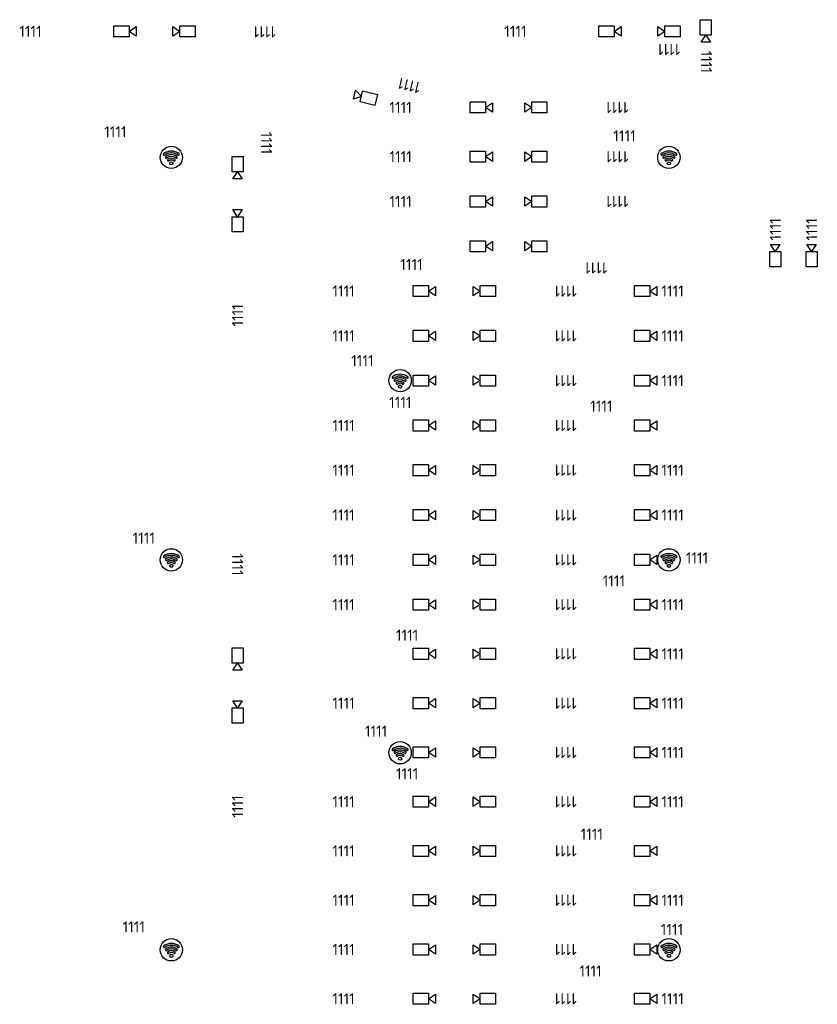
# Model space of a CAD drawing. Header units: millimetres. Extents: x -620 to 492225, y -805 to 106936.
# Drawn here: x 418008 to 453740, y 55738 to 99840 of the extents above; entities that cross this region are included whole.
import ezdxf
from ezdxf.enums import TextEntityAlignment as Align

# ---------------------------------------------------------------- set-up
doc = ezdxf.new("R2010")
doc.units = ezdxf.units.MM
doc.set_wipeout_variables(frame=1)
for name, color, linetype in [('_WB_ATTR', 7, 'Continuous'), ('_WB_CAM_dome_2.8', 82, 'Continuous'), ('_WB_CAM_dome_4.0', 5, 'Continuous'), ('_WB_HIDDEN_ATTR', 7, 'Continuous'), ('_WB_WIFI_505', 5, 'Continuous')]:
    doc.layers.add(name, color=color, linetype=linetype)
doc.styles.add('WB_ISOCPEUR', font='isocpeur.ttf')

# ---------------------------------------------------------------- blocks, each defined once
blk = doc.blocks.new('camera')
at = {"layer": '_WB_ATTR', "style": 'WB_ISOCPEUR', "flags": 8}
blk.add_attdef('NAME', text='', height=250, dxfattribs=at).set_placement((619, 11), align=Align.MIDDLE_LEFT)
at = {"layer": '_WB_HIDDEN_ATTR', "style": 'WB_ISOCPEUR', "flags": 1}
for tag, p in [('MAC', (0, -671)), ('SERIAL_NUMBER', (0, -1002)), ('ICON', (0, -1333))]:
    blk.add_attdef(tag, text='', height=250, dxfattribs=at).set_placement(p, align=Align.MIDDLE_LEFT)
at = {"color": 255}
blk.add_wipeout([(0, 125), (343, 125), (343, 0), (500, 105), (500, -105), (343, 0), (343, -125), (0, -125)], dxfattribs=at)
blk.add_lwpolyline([(0, 125), (343, 125), (343, -125), (0, -125)], close=True)
blk.add_lwpolyline([(343, 0), (500, 105), (500, -105), (343, 0)])
at = {"layer": '_WB_HIDDEN_ATTR', "style": 'WB_ISOCPEUR', "flags": 1}
blk.add_attdef('IP', text='', height=250, dxfattribs=at).set_placement((0, -340), align=Align.MIDDLE_LEFT)
blk = doc.blocks.new('AP')
at = {"layer": '_WB_ATTR', "style": 'WB_ISOCPEUR', "flags": 8}
blk.add_attdef('NAME', text='', height=250, dxfattribs=at).set_placement((369, 11), align=Align.MIDDLE_LEFT)
at = {"layer": '_WB_HIDDEN_ATTR', "style": 'WB_ISOCPEUR', "flags": 1}
for tag, p in [('MAC', (-250, -753)), ('SERIAL_NUMBER', (-250, -1084)), ('ICON', (-250, -1416))]:
    blk.add_attdef(tag, text='', height=250, dxfattribs=at).set_placement(p, align=Align.MIDDLE_LEFT)
at = {"color": 255}
blk.add_wipeout([(0, 250), (-13, 250), (-22, 249), (-33, 248), (-48, 245), (-57, 243), (-71, 240), (-81, 237), (-94, 232), (-107, 226), (-121, 219), (-135, 210), (-148, 201), (-164, 188), (-172, 181), (-182, 171), (-191, 161), (-198, 152), (-205, 143), (-211, 134), (-218, 122), (-224, 111), (-230, 99), (-234, 88), (-238, 77), (-241, 65), (-244, 54), (-246, 44), (-248, 34), (-249, 18), (-250, 6), (-250, -10), (-249, -25), (-247, -41), (-244, -56), (-239, -73), (-236, -82), (-233, -92), (-226, -107), (-221, -117), (-214, -129), (-206, -142), (-197, -154), (-191, -161), (-186, -168), (-178, -176), (-172, -182), (-165, -188), (-157, -195), (-150, -200), (-143, -205), (-133, -212), (-125, -216), (-114, -223), (-104, -227), (-94, -232), (-84, -235), (-74, -239), (-63, -242), (-54, -244), (-41, -247), (-28, -248), (-14, -250), (0, -250), (16, -249), (34, -248), (51, -245), (62, -242), (78, -237), (91, -233), (108, -226), (120, -219), (130, -213), (140, -207), (151, -199), (161, -191), (173, -181), (173, -181), (187, -166), (198, -153), (198, -153), (207, -141), (211, -134), (217, -124), (223, -114), (223, -114), (228, -103), (232, -92), (238, -78), (241, -66), (244, -57), (246, -43), (248, -34), (249, -23), (250, -8), (250, 6), (249, 17), (248, 30), (247, 38), (247, 38), (246, 45), (244, 55), (242, 64), (239, 74), (236, 83), (232, 92), (226, 106), (220, 118), (212, 133), (204, 144), (199, 151), (191, 161), (186, 167), (176, 178), (165, 188), (154, 197), (146, 203), (138, 208), (127, 216), (110, 225), (96, 231), (87, 234), (81, 237), (66, 241), (59, 243), (48, 245), (38, 247), (32, 248), (21, 249), (12, 250)], dxfattribs=at)
h = blk.add_hatch(color=256)
h.dxf.hatch_style = 1
h.paths.add_polyline_path([(-171, 87, 1), (-147, 53, -0.313169), (147, 53, 1), (171, 87, 0.313169)])
h.paths.add_polyline_path([(101, -13, 1), (125, 22, 0.313169), (-125, 22, 1), (-101, -13, -0.313169)])
h.paths.add_polyline_path([(79, -44, 0.313169), (-79, -44, 1), (-55, -79, -0.313169), (55, -79, 1)])
h.paths.add_polyline_path([(36, -134, 1), (-36, -134, 1)])
for centre, radius in [((0, 0), 250), ((0, -134), 36)]:
    blk.add_circle(centre, radius)
for centre, radius, start, end in [((-159, 70), 21, 124.7778, 304.7778), ((0, -158), 299, 55.2222, 124.7778), ((0, -158), 257, 55.2222, 124.7778), ((-113, 4), 21, 124.7778, 304.7778), ((0, -158), 219, 55.2222, 124.7778), ((0, -158), 177, 55.2222, 124.7778), ((0, -158), 177, 55.2222, 124.7778), ((113, 4), 21, 235.2222, 55.2222), ((159, 70), 21, 235.2222, 55.2222), ((-67, -61), 21, 124.7778, 304.7778), ((0, -158), 139, 55.2222, 124.7778), ((0, -158), 97, 55.2222, 124.7778), ((67, -61), 21, 235.2222, 55.2222)]:
    blk.add_arc(centre, radius, start, end)
at = {"layer": '_WB_HIDDEN_ATTR', "style": 'WB_ISOCPEUR', "flags": 1}
blk.add_attdef('IP', text='', height=250, dxfattribs=at).set_placement((-250, -422), align=Align.MIDDLE_LEFT)

msp = doc.modelspace()

# ---------------------------------------------------------------- block references
at = {"layer": '_WB_CAM_dome_2.8', "color": 5}
ref = msp.add_blockref('camera', (448737, 99838, 0), dxfattribs=dict(at, xscale=2, yscale=2, zscale=2, rotation=270.3657828232577))
ref.add_attrib('NAME', '1111', dxfattribs={"layer": '_WB_ATTR', "height": 500, "rotation": 270.3658, "style": 'WB_ISOCPEUR'}).set_placement((448769, 98452, 0), align=Align.MIDDLE_LEFT)
ref = msp.add_blockref('camera', (422223, 99318), dxfattribs=dict(at, xscale=2, yscale=2, zscale=2))
ref.add_attrib('NAME', '1111', dxfattribs={"layer": '_WB_ATTR', "height": 500, "rotation": 360, "style": 'WB_ISOCPEUR'}).set_placement((417990, 99318), align=Align.MIDDLE_LEFT)
ref = msp.add_blockref('camera', (425871, 99318), dxfattribs=dict(at, xscale=2, yscale=2, zscale=2, rotation=179.999999999996))
ref.add_attrib('NAME', '1111', dxfattribs={"layer": '_WB_ATTR', "height": 500, "rotation": 180, "style": 'WB_ISOCPEUR'}).set_placement((429484, 99298), align=Align.MIDDLE_LEFT)
ref = msp.add_blockref('camera', (443949, 99318), dxfattribs=dict(at, xscale=2, yscale=2, zscale=2))
ref.add_attrib('NAME', '1111', dxfattribs={"layer": '_WB_ATTR', "height": 500, "rotation": 360, "style": 'WB_ISOCPEUR'}).set_placement((439716, 99318), align=Align.MIDDLE_LEFT)
ref = msp.add_blockref('camera', (447597, 99318), dxfattribs=dict(at, xscale=2, yscale=2, zscale=2, rotation=179.999999999996))
ref.add_attrib('NAME', '1111', dxfattribs={"layer": '_WB_ATTR', "height": 500, "rotation": 180, "style": 'WB_ISOCPEUR'}).set_placement((447598, 98509), align=Align.MIDDLE_LEFT)
ref = msp.add_blockref('camera', (427770, 93705), dxfattribs=dict(at, xscale=2, yscale=2, zscale=2, rotation=270))
ref.add_attrib('NAME', '1111', dxfattribs={"layer": '_WB_ATTR', "height": 500, "rotation": 270, "style": 'WB_ISOCPEUR'}).set_placement((429065, 94818), align=Align.MIDDLE_LEFT)
ref = msp.add_blockref('camera', (427770, 90331), dxfattribs=dict(at, xscale=2, yscale=2, zscale=2, rotation=90))
ref.add_attrib('NAME', '1111', dxfattribs={"layer": '_WB_ATTR', "height": 500, "rotation": 90, "style": 'WB_ISOCPEUR'}).set_placement((427770, 86098), align=Align.MIDDLE_LEFT)
ref = msp.add_blockref('camera', (451863, 88774, 0), dxfattribs=dict(at, xscale=2, yscale=2, zscale=2, rotation=90.36578282325766))
ref.add_attrib('NAME', '1111', dxfattribs={"layer": '_WB_ATTR', "height": 500, "rotation": 90.3658, "style": 'WB_ISOCPEUR'}).set_placement((451863, 89950, 0), align=Align.MIDDLE_LEFT)
ref = msp.add_blockref('camera', (453490, 88774, 0), dxfattribs=dict(at, xscale=2, yscale=2, zscale=2, rotation=90.36578282325766))
ref.add_attrib('NAME', '1111', dxfattribs={"layer": '_WB_ATTR', "height": 500, "rotation": 90.3658, "style": 'WB_ISOCPEUR'}).set_placement((453490, 89950, 0), align=Align.MIDDLE_LEFT)
ref = msp.add_blockref('camera', (427770, 71705), dxfattribs=dict(at, xscale=2, yscale=2, zscale=2, rotation=270))
ref.add_attrib('NAME', '1111', dxfattribs={"layer": '_WB_ATTR', "height": 500, "rotation": 270, "style": 'WB_ISOCPEUR'}).set_placement((427770, 75939), align=Align.MIDDLE_LEFT)
ref = msp.add_blockref('camera', (427770, 68331), dxfattribs=dict(at, xscale=2, yscale=2, zscale=2, rotation=90))
ref.add_attrib('NAME', '1111', dxfattribs={"layer": '_WB_ATTR', "height": 500, "rotation": 90, "style": 'WB_ISOCPEUR'}).set_placement((427770, 64098), align=Align.MIDDLE_LEFT)
at = {"layer": '_WB_CAM_dome_4.0', "color": 5}
ref = msp.add_blockref('camera', (438184, 95912), dxfattribs=dict(at, xscale=2, yscale=2, zscale=2))
ref.add_attrib('NAME', '1111', dxfattribs={"layer": '_WB_ATTR', "height": 500, "style": 'WB_ISOCPEUR'}).set_placement((434571, 95912), align=Align.MIDDLE_LEFT)
ref = msp.add_blockref('camera', (441630, 95912), dxfattribs=dict(at, xscale=2, yscale=2, zscale=2, rotation=180))
ref.add_attrib('NAME', '1111', dxfattribs={"layer": '_WB_ATTR', "height": 500, "rotation": 180, "style": 'WB_ISOCPEUR'}).set_placement((445277, 95912), align=Align.MIDDLE_LEFT)
ref = msp.add_blockref('camera', (438184, 93705), dxfattribs=dict(at, xscale=2, yscale=2, zscale=2))
ref.add_attrib('NAME', '1111', dxfattribs={"layer": '_WB_ATTR', "height": 500, "style": 'WB_ISOCPEUR'}).set_placement((434571, 93705), align=Align.MIDDLE_LEFT)
ref = msp.add_blockref('camera', (441630, 93705), dxfattribs=dict(at, xscale=2, yscale=2, zscale=2, rotation=180))
ref.add_attrib('NAME', '1111', dxfattribs={"layer": '_WB_ATTR', "height": 500, "rotation": 180, "style": 'WB_ISOCPEUR'}).set_placement((445277, 93705), align=Align.MIDDLE_LEFT)
ref = msp.add_blockref('camera', (438184, 91699), dxfattribs=dict(at, xscale=2, yscale=2, zscale=2))
ref.add_attrib('NAME', '1111', dxfattribs={"layer": '_WB_ATTR', "height": 500, "style": 'WB_ISOCPEUR'}).set_placement((434571, 91699), align=Align.MIDDLE_LEFT)
ref = msp.add_blockref('camera', (441630, 91699), dxfattribs=dict(at, xscale=2, yscale=2, zscale=2, rotation=180))
ref.add_attrib('NAME', '1111', dxfattribs={"layer": '_WB_ATTR', "height": 500, "rotation": 180, "style": 'WB_ISOCPEUR'}).set_placement((445277, 91699), align=Align.MIDDLE_LEFT)
ref = msp.add_blockref('camera', (438184, 89692), dxfattribs=dict(at, xscale=2, yscale=2, zscale=2))
ref.add_attrib('NAME', '1111', dxfattribs={"layer": '_WB_ATTR', "height": 500, "style": 'WB_ISOCPEUR'}).set_placement((435060, 88875), align=Align.MIDDLE_LEFT)
ref = msp.add_blockref('camera', (441630, 89692), dxfattribs=dict(at, xscale=2, yscale=2, zscale=2, rotation=180))
ref.add_attrib('NAME', '1111', dxfattribs={"layer": '_WB_ATTR', "height": 500, "rotation": 180, "style": 'WB_ISOCPEUR'}).set_placement((444332, 88724), align=Align.MIDDLE_LEFT)
ref = msp.add_blockref('camera', (435630, 87686), dxfattribs=dict(at, xscale=2, yscale=2, zscale=2))
ref.add_attrib('NAME', '1111', dxfattribs={"layer": '_WB_ATTR', "height": 500, "style": 'WB_ISOCPEUR'}).set_placement((432017, 87686), align=Align.MIDDLE_LEFT)
ref = msp.add_blockref('camera', (439317, 87686), dxfattribs=dict(at, xscale=2, yscale=2, zscale=2, rotation=180))
ref.add_attrib('NAME', '1111', dxfattribs={"layer": '_WB_ATTR', "height": 500, "rotation": 180, "style": 'WB_ISOCPEUR'}).set_placement((442964, 87686), align=Align.MIDDLE_LEFT)
ref = msp.add_blockref('camera', (445553, 87686), dxfattribs=dict(at, xscale=2, yscale=2, zscale=2))
ref.add_attrib('NAME', '1111', dxfattribs={"layer": '_WB_ATTR', "height": 500, "style": 'WB_ISOCPEUR'}).set_placement((446756, 87686), align=Align.MIDDLE_LEFT)
ref = msp.add_blockref('camera', (435630, 85679), dxfattribs=dict(at, xscale=2, yscale=2, zscale=2))
ref.add_attrib('NAME', '1111', dxfattribs={"layer": '_WB_ATTR', "height": 500, "style": 'WB_ISOCPEUR'}).set_placement((432017, 85679), align=Align.MIDDLE_LEFT)
ref = msp.add_blockref('camera', (439317, 85679), dxfattribs=dict(at, xscale=2, yscale=2, zscale=2, rotation=180))
ref.add_attrib('NAME', '1111', dxfattribs={"layer": '_WB_ATTR', "height": 500, "rotation": 180, "style": 'WB_ISOCPEUR'}).set_placement((442964, 85679), align=Align.MIDDLE_LEFT)
ref = msp.add_blockref('camera', (445553, 85679), dxfattribs=dict(at, xscale=2, yscale=2, zscale=2))
ref.add_attrib('NAME', '1111', dxfattribs={"layer": '_WB_ATTR', "height": 500, "style": 'WB_ISOCPEUR'}).set_placement((446756, 85679), align=Align.MIDDLE_LEFT)
ref = msp.add_blockref('camera', (435630, 83673), dxfattribs=dict(at, xscale=2, yscale=2, zscale=2))
ref.add_attrib('NAME', '1111', dxfattribs={"layer": '_WB_ATTR', "height": 500, "style": 'WB_ISOCPEUR'}).set_placement((434560, 82699), align=Align.MIDDLE_LEFT)
ref = msp.add_blockref('camera', (439317, 83673), dxfattribs=dict(at, xscale=2, yscale=2, zscale=2, rotation=180))
ref.add_attrib('NAME', '1111', dxfattribs={"layer": '_WB_ATTR', "height": 500, "rotation": 180, "style": 'WB_ISOCPEUR'}).set_placement((442964, 83673), align=Align.MIDDLE_LEFT)
ref = msp.add_blockref('camera', (445553, 83673), dxfattribs=dict(at, xscale=2, yscale=2, zscale=2))
ref.add_attrib('NAME', '1111', dxfattribs={"layer": '_WB_ATTR', "height": 500, "style": 'WB_ISOCPEUR'}).set_placement((446756, 83673), align=Align.MIDDLE_LEFT)
ref = msp.add_blockref('camera', (445553, 81666), dxfattribs=dict(at, xscale=2, yscale=2, zscale=2))
ref.add_attrib('NAME', '1111', dxfattribs={"layer": '_WB_ATTR', "height": 500, "style": 'WB_ISOCPEUR'}).set_placement((443565, 82531), align=Align.MIDDLE_LEFT)
ref = msp.add_blockref('camera', (435630, 81666), dxfattribs=dict(at, xscale=2, yscale=2, zscale=2))
ref.add_attrib('NAME', '1111', dxfattribs={"layer": '_WB_ATTR', "height": 500, "style": 'WB_ISOCPEUR'}).set_placement((432017, 81666), align=Align.MIDDLE_LEFT)
ref = msp.add_blockref('camera', (439317, 81666), dxfattribs=dict(at, xscale=2, yscale=2, zscale=2, rotation=180))
ref.add_attrib('NAME', '1111', dxfattribs={"layer": '_WB_ATTR', "height": 500, "rotation": 180, "style": 'WB_ISOCPEUR'}).set_placement((442964, 81666), align=Align.MIDDLE_LEFT)
ref = msp.add_blockref('camera', (435630, 79660), dxfattribs=dict(at, xscale=2, yscale=2, zscale=2))
ref.add_attrib('NAME', '1111', dxfattribs={"layer": '_WB_ATTR', "height": 500, "style": 'WB_ISOCPEUR'}).set_placement((432017, 79660), align=Align.MIDDLE_LEFT)
ref = msp.add_blockref('camera', (439317, 79660), dxfattribs=dict(at, xscale=2, yscale=2, zscale=2, rotation=180))
ref.add_attrib('NAME', '1111', dxfattribs={"layer": '_WB_ATTR', "height": 500, "rotation": 180, "style": 'WB_ISOCPEUR'}).set_placement((442964, 79660), align=Align.MIDDLE_LEFT)
ref = msp.add_blockref('camera', (445553, 79660), dxfattribs=dict(at, xscale=2, yscale=2, zscale=2))
ref.add_attrib('NAME', '1111', dxfattribs={"layer": '_WB_ATTR', "height": 500, "style": 'WB_ISOCPEUR'}).set_placement((446756, 79660), align=Align.MIDDLE_LEFT)
ref = msp.add_blockref('camera', (435630, 77653), dxfattribs=dict(at, xscale=2, yscale=2, zscale=2))
ref.add_attrib('NAME', '1111', dxfattribs={"layer": '_WB_ATTR', "height": 500, "style": 'WB_ISOCPEUR'}).set_placement((432017, 77653), align=Align.MIDDLE_LEFT)
ref = msp.add_blockref('camera', (439317, 77653), dxfattribs=dict(at, xscale=2, yscale=2, zscale=2, rotation=180))
ref.add_attrib('NAME', '1111', dxfattribs={"layer": '_WB_ATTR', "height": 500, "rotation": 180, "style": 'WB_ISOCPEUR'}).set_placement((442964, 77653), align=Align.MIDDLE_LEFT)
ref = msp.add_blockref('camera', (445553, 77653), dxfattribs=dict(at, xscale=2, yscale=2, zscale=2))
ref.add_attrib('NAME', '1111', dxfattribs={"layer": '_WB_ATTR', "height": 500, "style": 'WB_ISOCPEUR'}).set_placement((446756, 77653), align=Align.MIDDLE_LEFT)
ref = msp.add_blockref('camera', (435630, 75647), dxfattribs=dict(at, xscale=2, yscale=2, zscale=2))
ref.add_attrib('NAME', '1111', dxfattribs={"layer": '_WB_ATTR', "height": 500, "style": 'WB_ISOCPEUR'}).set_placement((432017, 75647), align=Align.MIDDLE_LEFT)
ref = msp.add_blockref('camera', (439317, 75647), dxfattribs=dict(at, xscale=2, yscale=2, zscale=2, rotation=180))
ref.add_attrib('NAME', '1111', dxfattribs={"layer": '_WB_ATTR', "height": 500, "rotation": 180, "style": 'WB_ISOCPEUR'}).set_placement((442964, 75647), align=Align.MIDDLE_LEFT)
ref = msp.add_blockref('camera', (445553, 75647), dxfattribs=dict(at, xscale=2, yscale=2, zscale=2))
ref.add_attrib('NAME', '1111', dxfattribs={"layer": '_WB_ATTR', "height": 500, "style": 'WB_ISOCPEUR'}).set_placement((444127, 74702), align=Align.MIDDLE_LEFT)
ref = msp.add_blockref('camera', (435630, 73640), dxfattribs=dict(at, xscale=2, yscale=2, zscale=2))
ref.add_attrib('NAME', '1111', dxfattribs={"layer": '_WB_ATTR', "height": 500, "style": 'WB_ISOCPEUR'}).set_placement((432017, 73640), align=Align.MIDDLE_LEFT)
ref = msp.add_blockref('camera', (439317, 73640), dxfattribs=dict(at, xscale=2, yscale=2, zscale=2, rotation=180))
ref.add_attrib('NAME', '1111', dxfattribs={"layer": '_WB_ATTR', "height": 500, "rotation": 180, "style": 'WB_ISOCPEUR'}).set_placement((442964, 73640), align=Align.MIDDLE_LEFT)
ref = msp.add_blockref('camera', (445553, 73640), dxfattribs=dict(at, xscale=2, yscale=2, zscale=2))
ref.add_attrib('NAME', '1111', dxfattribs={"layer": '_WB_ATTR', "height": 500, "style": 'WB_ISOCPEUR'}).set_placement((446756, 73640), align=Align.MIDDLE_LEFT)
ref = msp.add_blockref('camera', (435630, 71434), dxfattribs=dict(at, xscale=2, yscale=2, zscale=2))
ref.add_attrib('NAME', '1111', dxfattribs={"layer": '_WB_ATTR', "height": 500, "style": 'WB_ISOCPEUR'}).set_placement((434863, 72270), align=Align.MIDDLE_LEFT)
ref = msp.add_blockref('camera', (439317, 71434), dxfattribs=dict(at, xscale=2, yscale=2, zscale=2, rotation=180))
ref.add_attrib('NAME', '1111', dxfattribs={"layer": '_WB_ATTR', "height": 500, "rotation": 180, "style": 'WB_ISOCPEUR'}).set_placement((442964, 71434), align=Align.MIDDLE_LEFT)
ref = msp.add_blockref('camera', (445553, 71434), dxfattribs=dict(at, xscale=2, yscale=2, zscale=2))
ref.add_attrib('NAME', '1111', dxfattribs={"layer": '_WB_ATTR', "height": 500, "style": 'WB_ISOCPEUR'}).set_placement((446756, 71434), align=Align.MIDDLE_LEFT)
ref = msp.add_blockref('camera', (435630, 69227), dxfattribs=dict(at, xscale=2, yscale=2, zscale=2))
ref.add_attrib('NAME', '1111', dxfattribs={"layer": '_WB_ATTR', "height": 500, "style": 'WB_ISOCPEUR'}).set_placement((432017, 69227), align=Align.MIDDLE_LEFT)
ref = msp.add_blockref('camera', (439317, 69227), dxfattribs=dict(at, xscale=2, yscale=2, zscale=2, rotation=180))
ref.add_attrib('NAME', '1111', dxfattribs={"layer": '_WB_ATTR', "height": 500, "rotation": 180, "style": 'WB_ISOCPEUR'}).set_placement((442964, 69227), align=Align.MIDDLE_LEFT)
ref = msp.add_blockref('camera', (445553, 69227), dxfattribs=dict(at, xscale=2, yscale=2, zscale=2))
ref.add_attrib('NAME', '1111', dxfattribs={"layer": '_WB_ATTR', "height": 500, "style": 'WB_ISOCPEUR'}).set_placement((446756, 69227), align=Align.MIDDLE_LEFT)
ref = msp.add_blockref('camera', (435630, 67021), dxfattribs=dict(at, xscale=2, yscale=2, zscale=2))
ref.add_attrib('NAME', '1111', dxfattribs={"layer": '_WB_ATTR', "height": 500, "style": 'WB_ISOCPEUR'}).set_placement((434865, 66067), align=Align.MIDDLE_LEFT)
ref = msp.add_blockref('camera', (439317, 67021), dxfattribs=dict(at, xscale=2, yscale=2, zscale=2, rotation=180))
ref.add_attrib('NAME', '1111', dxfattribs={"layer": '_WB_ATTR', "height": 500, "rotation": 180, "style": 'WB_ISOCPEUR'}).set_placement((442964, 67021), align=Align.MIDDLE_LEFT)
ref = msp.add_blockref('camera', (445553, 67021), dxfattribs=dict(at, xscale=2, yscale=2, zscale=2))
ref.add_attrib('NAME', '1111', dxfattribs={"layer": '_WB_ATTR', "height": 500, "style": 'WB_ISOCPEUR'}).set_placement((446756, 67021), align=Align.MIDDLE_LEFT)
ref = msp.add_blockref('camera', (435630, 64814), dxfattribs=dict(at, xscale=2, yscale=2, zscale=2))
ref.add_attrib('NAME', '1111', dxfattribs={"layer": '_WB_ATTR', "height": 500, "style": 'WB_ISOCPEUR'}).set_placement((432017, 64814), align=Align.MIDDLE_LEFT)
ref = msp.add_blockref('camera', (439317, 64814), dxfattribs=dict(at, xscale=2, yscale=2, zscale=2, rotation=180))
ref.add_attrib('NAME', '1111', dxfattribs={"layer": '_WB_ATTR', "height": 500, "rotation": 180, "style": 'WB_ISOCPEUR'}).set_placement((442964, 64814), align=Align.MIDDLE_LEFT)
ref = msp.add_blockref('camera', (445553, 64814), dxfattribs=dict(at, xscale=2, yscale=2, zscale=2))
ref.add_attrib('NAME', '1111', dxfattribs={"layer": '_WB_ATTR', "height": 500, "style": 'WB_ISOCPEUR'}).set_placement((446756, 64814), align=Align.MIDDLE_LEFT)
ref = msp.add_blockref('camera', (435630, 62608), dxfattribs=dict(at, xscale=2, yscale=2, zscale=2))
ref.add_attrib('NAME', '1111', dxfattribs={"layer": '_WB_ATTR', "height": 500, "style": 'WB_ISOCPEUR'}).set_placement((432017, 62608), align=Align.MIDDLE_LEFT)
ref = msp.add_blockref('camera', (439317, 62608), dxfattribs=dict(at, xscale=2, yscale=2, zscale=2, rotation=180))
ref.add_attrib('NAME', '1111', dxfattribs={"layer": '_WB_ATTR', "height": 500, "rotation": 180, "style": 'WB_ISOCPEUR'}).set_placement((442964, 62608), align=Align.MIDDLE_LEFT)
ref = msp.add_blockref('camera', (435630, 60401), dxfattribs=dict(at, xscale=2, yscale=2, zscale=2))
ref.add_attrib('NAME', '1111', dxfattribs={"layer": '_WB_ATTR', "height": 500, "style": 'WB_ISOCPEUR'}).set_placement((432017, 60401), align=Align.MIDDLE_LEFT)
ref = msp.add_blockref('camera', (439317, 60401), dxfattribs=dict(at, xscale=2, yscale=2, zscale=2, rotation=180))
ref.add_attrib('NAME', '1111', dxfattribs={"layer": '_WB_ATTR', "height": 500, "rotation": 180, "style": 'WB_ISOCPEUR'}).set_placement((442964, 60401), align=Align.MIDDLE_LEFT)
ref = msp.add_blockref('camera', (445553, 60401), dxfattribs=dict(at, xscale=2, yscale=2, zscale=2))
ref.add_attrib('NAME', '1111', dxfattribs={"layer": '_WB_ATTR', "height": 500, "style": 'WB_ISOCPEUR'}).set_placement((446756, 60401), align=Align.MIDDLE_LEFT)
ref = msp.add_blockref('camera', (435630, 58195), dxfattribs=dict(at, xscale=2, yscale=2, zscale=2))
ref.add_attrib('NAME', '1111', dxfattribs={"layer": '_WB_ATTR', "height": 500, "style": 'WB_ISOCPEUR'}).set_placement((432017, 58195), align=Align.MIDDLE_LEFT)
ref = msp.add_blockref('camera', (439317, 58195), dxfattribs=dict(at, xscale=2, yscale=2, zscale=2, rotation=180))
ref.add_attrib('NAME', '1111', dxfattribs={"layer": '_WB_ATTR', "height": 500, "rotation": 180, "style": 'WB_ISOCPEUR'}).set_placement((442964, 58195), align=Align.MIDDLE_LEFT)
ref = msp.add_blockref('camera', (435630, 55988), dxfattribs=dict(at, xscale=2, yscale=2, zscale=2))
ref.add_attrib('NAME', '1111', dxfattribs={"layer": '_WB_ATTR', "height": 500, "style": 'WB_ISOCPEUR'}).set_placement((432017, 55988), align=Align.MIDDLE_LEFT)
ref = msp.add_blockref('camera', (439317, 55988), dxfattribs=dict(at, xscale=2, yscale=2, zscale=2, rotation=180))
ref.add_attrib('NAME', '1111', dxfattribs={"layer": '_WB_ATTR', "height": 500, "rotation": 180, "style": 'WB_ISOCPEUR'}).set_placement((442964, 55988), align=Align.MIDDLE_LEFT)
ref = msp.add_blockref('camera', (445553, 55988), dxfattribs=dict(at, xscale=2, yscale=2, zscale=2))
ref.add_attrib('NAME', '1111', dxfattribs={"layer": '_WB_ATTR', "height": 500, "style": 'WB_ISOCPEUR'}).set_placement((446756, 55988), align=Align.MIDDLE_LEFT)
at = {"layer": '_WB_WIFI_505'}
ref = msp.add_blockref('AP', (424801, 93673), dxfattribs=dict(at, xscale=2, yscale=2, zscale=2))
ref.add_attrib('NAME', '1111', dxfattribs={"layer": '_WB_ATTR', "height": 500, "style": 'WB_ISOCPEUR'}).set_placement((421795, 94821), align=Align.MIDDLE_LEFT)
ref = msp.add_blockref('AP', (424801, 75646), dxfattribs=dict(at, xscale=2, yscale=2, zscale=2))
ref.add_attrib('NAME', '1111', dxfattribs={"layer": '_WB_ATTR', "height": 500, "style": 'WB_ISOCPEUR'}).set_placement((423066, 76621), align=Align.MIDDLE_LEFT)
ref = msp.add_blockref('AP', (424801, 58179), dxfattribs=dict(at, xscale=2, yscale=2, zscale=2))
ref.add_attrib('NAME', '1111', dxfattribs={"layer": '_WB_ATTR', "height": 500, "style": 'WB_ISOCPEUR'}).set_placement((422619, 59203), align=Align.MIDDLE_LEFT)

# ---------------------------------------------------------------- next in the draw order: block references
at = {"layer": '_WB_CAM_dome_2.8', "color": 5}
ref = msp.add_blockref('camera', (433980, 96243), dxfattribs=dict(at, xscale=2, yscale=2, zscale=2, rotation=166.4714148358806))
ref.add_attrib('NAME', '1111', dxfattribs={"layer": '_WB_ATTR', "height": 500, "rotation": 166.4714, "style": 'WB_ISOCPEUR'}).set_placement((435948, 96775), align=Align.MIDDLE_LEFT)
at = {"layer": '_WB_CAM_dome_4.0', "color": 5}
ref = msp.add_blockref('camera', (445553, 62608), dxfattribs=dict(at, xscale=2, yscale=2, zscale=2))
ref.add_attrib('NAME', '1111', dxfattribs={"layer": '_WB_ATTR', "height": 500, "style": 'WB_ISOCPEUR'}).set_placement((443136, 63358), align=Align.MIDDLE_LEFT)
ref = msp.add_blockref('camera', (445553, 58195), dxfattribs=dict(at, xscale=2, yscale=2, zscale=2))
ref.add_attrib('NAME', '1111', dxfattribs={"layer": '_WB_ATTR', "height": 500, "style": 'WB_ISOCPEUR'}).set_placement((443080, 57229), align=Align.MIDDLE_LEFT)
at = {"layer": '_WB_WIFI_505'}
ref = msp.add_blockref('AP', (447090, 93673), dxfattribs=dict(at, xscale=2, yscale=2, zscale=2))
ref.add_attrib('NAME', '1111', dxfattribs={"layer": '_WB_ATTR', "height": 500, "style": 'WB_ISOCPEUR'}).set_placement((444602, 94634), align=Align.MIDDLE_LEFT)
ref = msp.add_blockref('AP', (435051, 83674), dxfattribs=dict(at, xscale=2, yscale=2, zscale=2))
ref.add_attrib('NAME', '1111', dxfattribs={"layer": '_WB_ATTR', "height": 500, "style": 'WB_ISOCPEUR'}).set_placement((432861, 84566), align=Align.MIDDLE_LEFT)
ref = msp.add_blockref('AP', (447090, 75646), dxfattribs=dict(at, xscale=2, yscale=2, zscale=2))
ref.add_attrib('NAME', '1111', dxfattribs={"layer": '_WB_ATTR', "height": 500, "style": 'WB_ISOCPEUR'}).set_placement((447848, 75731), align=Align.MIDDLE_LEFT)
ref = msp.add_blockref('AP', (435051, 67006), dxfattribs=dict(at, xscale=2, yscale=2, zscale=2))
ref.add_attrib('NAME', '1111', dxfattribs={"layer": '_WB_ATTR', "height": 500, "style": 'WB_ISOCPEUR'}).set_placement((433472, 67973), align=Align.MIDDLE_LEFT)

# ---------------------------------------------------------------- next in the draw order: block references
ref = msp.add_blockref('AP', (447090, 58179), dxfattribs=dict(at, xscale=2, yscale=2, zscale=2))
ref.add_attrib('NAME', '1111', dxfattribs={"layer": '_WB_ATTR', "height": 500, "style": 'WB_ISOCPEUR'}).set_placement((446729, 59091), align=Align.MIDDLE_LEFT)

doc.saveas('drawing.dxf')
